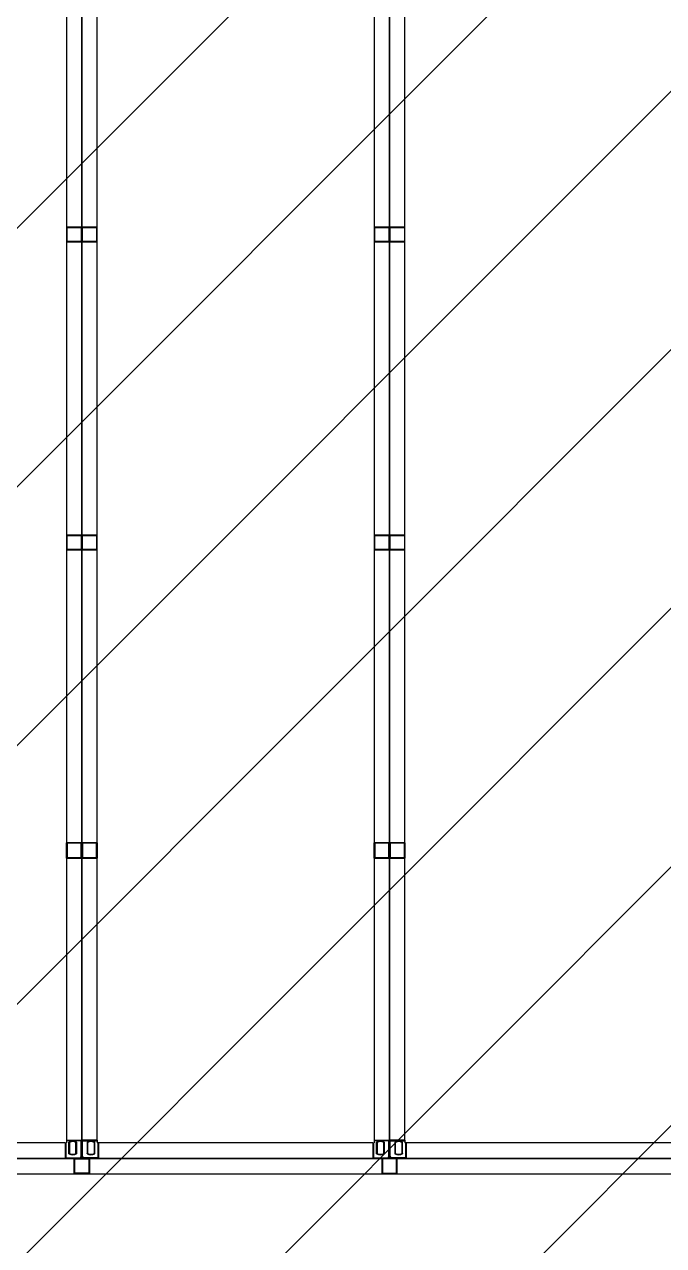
# Model space of a CAD drawing. Header units: millimetres. Extents: x 4080735 to 4152075, y -451436 to -400976.
# Drawn here: x 4147237 to 4147611, y -406378 to -405665 of the extents above; entities that cross this region are included whole.
import ezdxf

# ---------------------------------------------------------------- set-up
doc = ezdxf.new("R2010")
doc.units = ezdxf.units.MM
doc.header["$LTSCALE"] = 60
doc.layers.add('3', color=3, linetype='Continuous')

# ---------------------------------------------------------------- blocks, each defined once
blk = doc.blocks.new('KEY PLAN_NEW')
at = {"color": 253}
for p, q in [((-1106.86, -1135.5), (-1106.86, -1428.38)), ((-1100.86, -1428.38), (-1100.86, -1135.5)), ((-1046.86, -1135.5), (-1046.86, -1428.38)), ((-1040.86, -1428.38), (-1040.86, -1135.5)), ((-1106.86, -1250.44), (-1106.86, -1253.44)), ((-1106.86, -1250.44), (-1103.86, -1250.44)), ((-1106.74, -1253.32), (-1106.74, -1250.56)), ((-1106.74, -1250.56), (-1103.98, -1250.56)), ((-1103.98, -1250.56), (-1103.98, -1253.32)), ((-1103.98, -1250.56), (-1103.98, -1253.32)), ((-1103.86, -1253.44), (-1103.86, -1250.44)), ((-1103.86, -1250.44), (-1103.86, -1253.44)), ((-1103.86, -1250.44), (-1100.86, -1250.44)), ((-1103.74, -1253.32), (-1103.74, -1250.56)), ((-1103.74, -1250.56), (-1100.98, -1250.56)), ((-1100.98, -1250.56), (-1100.98, -1253.32)), ((-1100.98, -1250.56), (-1100.98, -1253.32)), ((-1100.86, -1253.44), (-1100.86, -1250.44)), ((-1046.86, -1250.44), (-1046.86, -1253.44)), ((-1046.86, -1250.44), (-1043.86, -1250.44)), ((-1046.74, -1253.32), (-1046.74, -1250.56)), ((-1046.74, -1250.56), (-1043.98, -1250.56)), ((-1043.98, -1250.56), (-1043.98, -1253.32)), ((-1043.98, -1250.56), (-1043.98, -1253.32)), ((-1043.86, -1253.44), (-1043.86, -1250.44)), ((-1043.86, -1250.44), (-1043.86, -1253.44)), ((-1043.86, -1250.44), (-1040.86, -1250.44)), ((-1043.74, -1253.32), (-1043.74, -1250.56)), ((-1043.74, -1250.56), (-1040.98, -1250.56)), ((-1040.98, -1250.56), (-1040.98, -1253.32)), ((-1040.98, -1250.56), (-1040.98, -1253.32)), ((-1040.86, -1253.44), (-1040.86, -1250.44)), ((-1103.86, -1253.44), (-1106.86, -1253.44)), ((-1103.98, -1253.32), (-1106.74, -1253.32)), ((-1100.86, -1253.44), (-1103.86, -1253.44)), ((-1100.98, -1253.32), (-1103.74, -1253.32)), ((-1043.86, -1253.44), (-1046.86, -1253.44)), ((-1043.98, -1253.32), (-1046.74, -1253.32)), ((-1040.86, -1253.44), (-1043.86, -1253.44)), ((-1040.98, -1253.32), (-1043.74, -1253.32)), ((-1106.86, -1310.44), (-1106.86, -1313.44)), ((-1106.86, -1310.44), (-1103.86, -1310.44)), ((-1106.74, -1313.32), (-1106.74, -1310.56)), ((-1106.74, -1310.56), (-1103.98, -1310.56)), ((-1103.98, -1310.56), (-1103.98, -1313.32)), ((-1103.98, -1310.56), (-1103.98, -1313.32)), ((-1103.86, -1313.44), (-1103.86, -1310.44)), ((-1103.86, -1310.44), (-1103.86, -1313.44)), ((-1103.86, -1310.44), (-1100.86, -1310.44)), ((-1103.74, -1313.32), (-1103.74, -1310.56)), ((-1103.74, -1310.56), (-1100.98, -1310.56)), ((-1100.98, -1310.56), (-1100.98, -1313.32)), ((-1100.98, -1310.56), (-1100.98, -1313.32)), ((-1100.86, -1313.44), (-1100.86, -1310.44)), ((-1046.86, -1310.44), (-1046.86, -1313.44)), ((-1046.86, -1310.44), (-1043.86, -1310.44)), ((-1046.74, -1313.32), (-1046.74, -1310.56)), ((-1046.74, -1310.56), (-1043.98, -1310.56)), ((-1043.98, -1310.56), (-1043.98, -1313.32)), ((-1043.98, -1310.56), (-1043.98, -1313.32)), ((-1043.86, -1313.44), (-1043.86, -1310.44)), ((-1043.86, -1310.44), (-1043.86, -1313.44)), ((-1043.86, -1310.44), (-1040.86, -1310.44)), ((-1043.74, -1313.32), (-1043.74, -1310.56)), ((-1043.74, -1310.56), (-1040.98, -1310.56)), ((-1040.98, -1310.56), (-1040.98, -1313.32)), ((-1040.98, -1310.56), (-1040.98, -1313.32)), ((-1040.86, -1313.44), (-1040.86, -1310.44)), ((-1103.98, -1313.32), (-1106.74, -1313.32)), ((-1100.98, -1313.32), (-1103.74, -1313.32)), ((-1043.98, -1313.32), (-1046.74, -1313.32)), ((-1040.98, -1313.32), (-1043.74, -1313.32)), ((-1103.86, -1313.44), (-1106.86, -1313.44)), ((-1100.86, -1313.44), (-1103.86, -1313.44)), ((-1043.86, -1313.44), (-1046.86, -1313.44)), ((-1040.86, -1313.44), (-1043.86, -1313.44)), ((-1106.86, -1373.44), (-1106.86, -1370.44)), ((-1103.86, -1370.44), (-1106.86, -1370.44)), ((-1103.86, -1370.44), (-1103.86, -1373.44)), ((-1103.86, -1373.44), (-1103.86, -1370.44)), ((-1100.86, -1370.44), (-1103.86, -1370.44)), ((-1100.86, -1370.44), (-1100.86, -1373.44)), ((-1046.86, -1373.44), (-1046.86, -1370.44)), ((-1043.86, -1370.44), (-1046.86, -1370.44)), ((-1043.86, -1370.44), (-1043.86, -1373.44)), ((-1043.86, -1373.44), (-1043.86, -1370.44)), ((-1040.86, -1370.44), (-1043.86, -1370.44)), ((-1040.86, -1370.44), (-1040.86, -1373.44)), ((-1103.98, -1370.56), (-1106.74, -1370.56)), ((-1106.74, -1370.56), (-1106.74, -1373.32)), ((-1103.98, -1373.32), (-1103.98, -1370.56)), ((-1103.98, -1373.32), (-1103.98, -1370.56)), ((-1100.98, -1370.56), (-1103.74, -1370.56)), ((-1103.74, -1370.56), (-1103.74, -1373.32)), ((-1100.98, -1373.32), (-1100.98, -1370.56)), ((-1100.98, -1373.32), (-1100.98, -1370.56)), ((-1043.98, -1370.56), (-1046.74, -1370.56)), ((-1046.74, -1370.56), (-1046.74, -1373.32)), ((-1043.98, -1373.32), (-1043.98, -1370.56)), ((-1043.98, -1373.32), (-1043.98, -1370.56)), ((-1040.98, -1370.56), (-1043.74, -1370.56)), ((-1043.74, -1370.56), (-1043.74, -1373.32)), ((-1040.98, -1373.32), (-1040.98, -1370.56)), ((-1040.98, -1373.32), (-1040.98, -1370.56)), ((-1106.86, -1373.44), (-1103.86, -1373.44)), ((-1106.74, -1373.32), (-1103.98, -1373.32)), ((-1103.86, -1373.44), (-1100.86, -1373.44)), ((-1103.74, -1373.32), (-1100.98, -1373.32)), ((-1046.86, -1373.44), (-1043.86, -1373.44)), ((-1046.74, -1373.32), (-1043.98, -1373.32)), ((-1043.86, -1373.44), (-1040.86, -1373.44)), ((-1043.74, -1373.32), (-1040.98, -1373.32)), ((-1107.1, -1428.94), (-1160.62, -1428.94)), ((-1107.1, -1428.94), (-1106.86, -1428.94)), ((-1106.86, -1428.38), (-1106.86, -1428.94)), ((-1100.86, -1428.38), (-1100.86, -1428.94)), ((-1100.62, -1428.94), (-1100.86, -1428.94)), ((-1047.1, -1428.94), (-1100.62, -1428.94)), ((-1047.1, -1428.94), (-1046.86, -1428.94)), ((-1046.86, -1428.38), (-1046.86, -1428.94)), ((-1040.86, -1428.38), (-1040.86, -1428.94)), ((-1040.62, -1428.94), (-1040.86, -1428.94)), ((-987.1, -1428.94), (-1040.62, -1428.94)), ((-1105.36, -1434.94), (-1105.36, -1431.94)), ((-1102.36, -1431.94), (-1105.36, -1431.94)), ((-1105.24, -1432.06), (-1102.48, -1432.06)), ((-1105.24, -1432.06), (-1102.48, -1432.06)), ((-1105.24, -1434.82), (-1105.24, -1432.06)), ((-1102.48, -1432.06), (-1102.48, -1434.82)), ((-1102.36, -1431.94), (-1102.36, -1434.94)), ((-1045.36, -1431.94), (-1045.36, -1434.94)), ((-1045.36, -1431.94), (-1042.36, -1431.94)), ((-1042.48, -1432.06), (-1045.24, -1432.06)), ((-1042.48, -1432.06), (-1045.24, -1432.06)), ((-1045.24, -1432.06), (-1045.24, -1434.82)), ((-1042.48, -1434.82), (-1042.48, -1432.06)), ((-1042.36, -1434.94), (-1042.36, -1431.94)), ((-1280.3, -1434.94), (-987.42, -1434.94)), ((-1105.36, -1434.94), (-1102.36, -1434.94)), ((-1102.48, -1434.82), (-1105.24, -1434.82)), ((-1042.36, -1434.94), (-1045.36, -1434.94)), ((-1045.24, -1434.82), (-1042.48, -1434.82))]:
    blk.add_line(p, q, dxfattribs=at)
at = {"color": 253, "linetype": 'Continuous'}
for p, q in [((-1107.1, -1428.94), (-1107.1, -1431.94)), ((-1106.98, -1428.94), (-1106.98, -1431.82)), ((-1106.86, -1428.38), (-1103.86, -1428.38)), ((-1103.98, -1428.5), (-1106.86, -1428.5)), ((-1106.4, -1431.04), (-1106.4, -1428.78)), ((-1106.28, -1428.85), (-1106.28, -1430.98)), ((-1105.01, -1430.98), (-1105.01, -1428.85)), ((-1104.89, -1428.78), (-1104.89, -1431.04)), ((-1103.98, -1428.38), (-1103.98, -1428.5)), ((-1103.98, -1428.5), (-1103.86, -1428.5)), ((-1103.98, -1431.53), (-1103.98, -1428.5)), ((-1100.86, -1428.38), (-1103.86, -1428.38)), ((-1103.74, -1428.5), (-1103.86, -1428.5)), ((-1103.74, -1428.38), (-1103.74, -1428.5)), ((-1103.74, -1428.5), (-1100.86, -1428.5)), ((-1103.74, -1431.53), (-1103.74, -1428.5)), ((-1102.84, -1428.78), (-1102.84, -1431.04)), ((-1102.72, -1430.98), (-1102.72, -1428.85)), ((-1101.45, -1428.85), (-1101.45, -1430.98)), ((-1101.33, -1431.04), (-1101.33, -1428.78)), ((-1100.74, -1428.94), (-1100.74, -1431.82)), ((-1100.62, -1428.94), (-1100.62, -1431.94)), ((-1047.1, -1428.94), (-1047.1, -1431.94)), ((-1046.98, -1428.94), (-1046.98, -1431.82)), ((-1046.86, -1428.38), (-1043.86, -1428.38)), ((-1043.98, -1428.5), (-1046.86, -1428.5)), ((-1046.4, -1431.04), (-1046.4, -1428.78)), ((-1046.28, -1428.85), (-1046.28, -1430.98)), ((-1045.01, -1430.98), (-1045.01, -1428.85)), ((-1044.89, -1428.78), (-1044.89, -1431.04)), ((-1043.98, -1428.38), (-1043.98, -1428.5)), ((-1043.98, -1428.5), (-1043.86, -1428.5)), ((-1043.98, -1431.53), (-1043.98, -1428.5)), ((-1040.86, -1428.38), (-1043.86, -1428.38)), ((-1043.74, -1428.5), (-1043.86, -1428.5)), ((-1043.74, -1428.38), (-1043.74, -1428.5)), ((-1043.74, -1428.5), (-1040.86, -1428.5)), ((-1043.74, -1431.53), (-1043.74, -1428.5)), ((-1042.84, -1428.78), (-1042.84, -1431.04)), ((-1042.72, -1430.98), (-1042.72, -1428.85)), ((-1041.45, -1428.85), (-1041.45, -1430.98)), ((-1041.33, -1431.04), (-1041.33, -1428.78)), ((-1040.74, -1428.94), (-1040.74, -1431.82)), ((-1040.62, -1428.94), (-1040.62, -1431.94)), ((-1107.1, -1431.82), (-1106.98, -1431.82)), ((-1106.98, -1431.94), (-1106.98, -1431.82)), ((-1106.98, -1431.82), (-1104.27, -1431.82)), ((-1104.27, -1431.82), (-1104.27, -1431.94)), ((-1103.98, -1431.53), (-1103.86, -1431.53)), ((-1103.98, -1431.82), (-1103.98, -1431.82)), ((-1103.98, -1431.82), (-1103.98, -1431.82)), ((-1103.74, -1431.53), (-1103.86, -1431.53)), ((-1103.74, -1431.82), (-1103.74, -1431.82)), ((-1103.74, -1431.82), (-1103.74, -1431.82)), ((-1103.45, -1431.82), (-1103.45, -1431.94)), ((-1100.74, -1431.82), (-1103.45, -1431.82)), ((-1100.74, -1431.94), (-1100.74, -1431.82)), ((-1100.62, -1431.82), (-1100.74, -1431.82)), ((-1047.1, -1431.82), (-1046.98, -1431.82)), ((-1046.98, -1431.94), (-1046.98, -1431.82)), ((-1046.98, -1431.82), (-1044.27, -1431.82)), ((-1044.27, -1431.82), (-1044.27, -1431.94)), ((-1043.98, -1431.53), (-1043.86, -1431.53)), ((-1043.98, -1431.82), (-1043.98, -1431.82)), ((-1043.98, -1431.82), (-1043.98, -1431.82)), ((-1043.74, -1431.53), (-1043.86, -1431.53)), ((-1043.74, -1431.82), (-1043.74, -1431.82)), ((-1043.74, -1431.82), (-1043.74, -1431.82)), ((-1043.45, -1431.82), (-1043.45, -1431.94)), ((-1040.74, -1431.82), (-1043.45, -1431.82)), ((-1040.74, -1431.94), (-1040.74, -1431.82)), ((-1040.62, -1431.82), (-1040.74, -1431.82))]:
    blk.add_line(p, q, dxfattribs=at)
at = {"color": 253}
for points in [[(-1163.86, -1131.94), (-1103.86, -1131.94), (-1103.86, -1431.94), (-1163.86, -1431.94)], [(-1103.86, -1131.94), (-1043.86, -1131.94), (-1043.86, -1431.94), (-1103.86, -1431.94)], [(-1043.86, -1131.94), (-983.86, -1131.94), (-983.86, -1431.94), (-1043.86, -1431.94)], [(-1283.86, -1491.94), (-1283.86, -1431.94), (-983.86, -1431.94), (-983.86, -1491.94)]]:
    blk.add_lwpolyline(points, close=True, dxfattribs=at)
at = {"color": 253, "linetype": 'Continuous'}
for centre, radius, start, end in [((-1105.64, -1429.91), 1.36, 56.2792, 123.7208), ((-1105.64, -1429.91), 1.24, 59.1964, 120.8036), ((-1103.98, -1428.5), 0.12, 0, 90), ((-1103.74, -1428.5), 0.12, 90, 180), ((-1102.08, -1429.91), 1.36, 56.2792, 123.7208), ((-1102.08, -1429.91), 1.24, 59.1964, 120.8036), ((-1045.64, -1429.91), 1.36, 56.2792, 123.7208), ((-1045.64, -1429.91), 1.24, 59.1964, 120.8036), ((-1043.98, -1428.5), 0.12, 0, 90), ((-1043.74, -1428.5), 0.12, 90, 180), ((-1042.08, -1429.91), 1.36, 56.2792, 123.7208), ((-1042.08, -1429.91), 1.24, 59.1964, 120.8036), ((-1106.98, -1431.82), 0.12, 180, 270), ((-1105.64, -1429.91), 1.36, 236.2792, 303.7208), ((-1105.64, -1429.91), 1.24, 239.1964, 300.8036), ((-1104.27, -1431.53), 0.41, 270, 0), ((-1104.27, -1431.53), 0.29, 270, 0), ((-1103.45, -1431.53), 0.41, 180, 270), ((-1103.45, -1431.53), 0.29, 180, 270), ((-1102.08, -1429.91), 1.36, 236.2792, 303.7208), ((-1102.08, -1429.91), 1.24, 239.1964, 300.8036), ((-1100.74, -1431.82), 0.12, 270, 0), ((-1046.98, -1431.82), 0.12, 180, 270), ((-1045.64, -1429.91), 1.36, 236.2792, 303.7208), ((-1045.64, -1429.91), 1.24, 239.1964, 300.8036), ((-1044.27, -1431.53), 0.41, 270, 0), ((-1044.27, -1431.53), 0.29, 270, 0), ((-1043.45, -1431.53), 0.41, 180, 270), ((-1043.45, -1431.53), 0.29, 180, 270), ((-1042.08, -1429.91), 1.36, 236.2792, 303.7208), ((-1042.08, -1429.91), 1.24, 239.1964, 300.8036), ((-1040.74, -1431.82), 0.12, 270, 0)]:
    blk.add_arc(centre, radius, start, end, dxfattribs=at)
for points, knots in [([(-1106.28, -1428.85), (-1106.28, -1428.85, 46), (-1106.28, -1428.85, 46), (-1106.28, -1428.85, 46), (-1106.28, -1428.85, 46), (-1106.28, -1428.85, 46), (-1106.28, -1428.85, 46), (-1106.28, -1428.85, 46), (-1106.28, -1428.85, 46), (-1106.28, -1428.85, 46), (-1106.28, -1428.84, 46), (-1106.29, -1428.84, 46), (-1106.29, -1428.84, 46), (-1106.29, -1428.84, 46), (-1106.29, -1428.84, 46), (-1106.29, -1428.84, 46), (-1106.3, -1428.84, 46), (-1106.3, -1428.84, 46), (-1106.3, -1428.84, 46), (-1106.3, -1428.84, 46), (-1106.3, -1428.83, 46), (-1106.3, -1428.83, 46), (-1106.31, -1428.83, 46), (-1106.31, -1428.83, 46), (-1106.32, -1428.83, 46), (-1106.32, -1428.83, 46), (-1106.32, -1428.82, 46), (-1106.32, -1428.82, 46), (-1106.32, -1428.82, 46), (-1106.32, -1428.82, 46), (-1106.33, -1428.82, 46), (-1106.33, -1428.82, 46), (-1106.34, -1428.82, 46), (-1106.34, -1428.81, 46), (-1106.35, -1428.81, 46), (-1106.35, -1428.81, 46), (-1106.35, -1428.81, 46), (-1106.35, -1428.81, 46), (-1106.36, -1428.8, 46), (-1106.36, -1428.8, 46), (-1106.36, -1428.8, 46), (-1106.36, -1428.8, 46), (-1106.37, -1428.8, 46), (-1106.37, -1428.8, 46), (-1106.38, -1428.79, 46), (-1106.38, -1428.79, 46), (-1106.39, -1428.79, 46), (-1106.39, -1428.79, 46), (-1106.39, -1428.78, 46), (-1106.39, -1428.78, 46), (-1106.39, -1428.78, 46), (-1106.4, -1428.78, 46), (-1106.4, -1428.78, 46), (-1106.4, -1428.78, 46)], [0, 0, 0, 0, 0.06206, 0.12459, 0.12459, 0.155854, 0.155854, 0.171487, 0.171487, 0.187119, 0.187119, 0.249648, 0.249648, 0.312178, 0.312178, 0.343442, 0.343442, 0.359075, 0.359075, 0.374707, 0.374707, 0.437236, 0.437236, 0.499766, 0.499766, 0.53103, 0.53103, 0.546663, 0.546663, 0.562295, 0.562295, 0.624824, 0.624824, 0.687353, 0.687353, 0.749883, 0.749883, 0.765515, 0.765515, 0.781147, 0.781147, 0.812412, 0.812412, 0.874941, 0.874941, 0.937471, 0.937471, 0.968735, 0.968735, 0.984368, 0.992184, 0.992184, 1, 1, 1, 1]), ([(-1104.89, -1428.78), (-1104.89, -1428.78, 46), (-1104.89, -1428.78, 46), (-1104.89, -1428.78, 46), (-1104.89, -1428.78, 46), (-1104.89, -1428.78, 46), (-1104.89, -1428.79, 46), (-1104.9, -1428.79, 46), (-1104.9, -1428.79, 46), (-1104.91, -1428.79, 46), (-1104.91, -1428.8, 46), (-1104.92, -1428.8, 46), (-1104.92, -1428.8, 46), (-1104.92, -1428.8, 46), (-1104.93, -1428.8, 46), (-1104.93, -1428.8, 46), (-1104.93, -1428.81, 46), (-1104.93, -1428.81, 46), (-1104.93, -1428.81, 46), (-1104.94, -1428.81, 46), (-1104.94, -1428.81, 46), (-1104.95, -1428.82, 46), (-1104.95, -1428.82, 46), (-1104.96, -1428.82, 46), (-1104.96, -1428.82, 46), (-1104.96, -1428.82, 46), (-1104.96, -1428.82, 46), (-1104.96, -1428.82, 46), (-1104.97, -1428.83, 46), (-1104.97, -1428.83, 46), (-1104.97, -1428.83, 46), (-1104.97, -1428.83, 46), (-1104.98, -1428.83, 46), (-1104.98, -1428.83, 46), (-1104.99, -1428.84, 46), (-1104.99, -1428.84, 46), (-1104.99, -1428.84, 46), (-1104.99, -1428.84, 46), (-1104.99, -1428.84, 46), (-1104.99, -1428.84, 46), (-1104.99, -1428.84, 46), (-1104.99, -1428.84, 46), (-1105, -1428.84, 46), (-1105, -1428.84, 46), (-1105, -1428.85, 46), (-1105, -1428.85, 46), (-1105, -1428.85, 46), (-1105, -1428.85, 46), (-1105, -1428.85, 46), (-1105, -1428.85, 46), (-1105.01, -1428.85, 46), (-1105.01, -1428.85, 46), (-1105.01, -1428.85, 46), (-1105.01, -1428.85, 46)], [0, 0, 0, 0, 0.00782, 0.00782, 0.015639, 0.031279, 0.031279, 0.062557, 0.062557, 0.125114, 0.125114, 0.187671, 0.187671, 0.21895, 0.21895, 0.234589, 0.234589, 0.250228, 0.250228, 0.312785, 0.312785, 0.375342, 0.375342, 0.437899, 0.437899, 0.453538, 0.453538, 0.469178, 0.469178, 0.500456, 0.500456, 0.563013, 0.563013, 0.62557, 0.62557, 0.641209, 0.641209, 0.656849, 0.656849, 0.688127, 0.688127, 0.750684, 0.750684, 0.813241, 0.813241, 0.828881, 0.828881, 0.84452, 0.84452, 0.875798, 0.875798, 0.938355, 1, 1, 1, 1]), ([(-1102.84, -1428.78), (-1102.84, -1428.78, 46), (-1102.84, -1428.78, 46), (-1102.83, -1428.78, 46), (-1102.83, -1428.78, 46), (-1102.83, -1428.78, 46), (-1102.83, -1428.79, 46), (-1102.83, -1428.79, 46), (-1102.82, -1428.79, 46), (-1102.82, -1428.79, 46), (-1102.81, -1428.8, 46), (-1102.81, -1428.8, 46), (-1102.8, -1428.8, 46), (-1102.8, -1428.8, 46), (-1102.8, -1428.8, 46), (-1102.8, -1428.8, 46), (-1102.79, -1428.81, 46), (-1102.79, -1428.81, 46), (-1102.79, -1428.81, 46), (-1102.79, -1428.81, 46), (-1102.78, -1428.81, 46), (-1102.78, -1428.82, 46), (-1102.77, -1428.82, 46), (-1102.77, -1428.82, 46), (-1102.76, -1428.82, 46), (-1102.76, -1428.82, 46), (-1102.76, -1428.82, 46), (-1102.76, -1428.82, 46), (-1102.76, -1428.83, 46), (-1102.76, -1428.83, 46), (-1102.75, -1428.83, 46), (-1102.75, -1428.83, 46), (-1102.74, -1428.83, 46), (-1102.74, -1428.83, 46), (-1102.74, -1428.84, 46), (-1102.74, -1428.84, 46), (-1102.74, -1428.84, 46), (-1102.74, -1428.84, 46), (-1102.73, -1428.84, 46), (-1102.73, -1428.84, 46), (-1102.73, -1428.84, 46), (-1102.73, -1428.84, 46), (-1102.73, -1428.84, 46), (-1102.72, -1428.84, 46), (-1102.72, -1428.85, 46), (-1102.72, -1428.85, 46), (-1102.72, -1428.85, 46), (-1102.72, -1428.85, 46), (-1102.72, -1428.85, 46), (-1102.72, -1428.85, 46), (-1102.72, -1428.85, 46), (-1102.72, -1428.85, 46), (-1102.72, -1428.85, 46), (-1102.72, -1428.85, 46)], [0, 0, 0, 0, 0.00782, 0.00782, 0.015639, 0.031279, 0.031279, 0.062557, 0.062557, 0.125114, 0.125114, 0.187671, 0.187671, 0.21895, 0.21895, 0.234589, 0.234589, 0.250228, 0.250228, 0.312785, 0.312785, 0.375342, 0.375342, 0.437899, 0.437899, 0.453538, 0.453538, 0.469178, 0.469178, 0.500456, 0.500456, 0.563013, 0.563013, 0.62557, 0.62557, 0.641209, 0.641209, 0.656849, 0.656849, 0.688127, 0.688127, 0.750684, 0.750684, 0.813241, 0.813241, 0.828881, 0.828881, 0.84452, 0.84452, 0.875798, 0.875798, 0.938355, 1, 1, 1, 1]), ([(-1101.45, -1428.85), (-1101.45, -1428.85, 46), (-1101.45, -1428.85, 46), (-1101.45, -1428.85, 46), (-1101.44, -1428.85, 46), (-1101.44, -1428.85, 46), (-1101.44, -1428.85, 46), (-1101.44, -1428.85, 46), (-1101.44, -1428.85, 46), (-1101.44, -1428.85, 46), (-1101.44, -1428.84, 46), (-1101.44, -1428.84, 46), (-1101.43, -1428.84, 46), (-1101.43, -1428.84, 46), (-1101.43, -1428.84, 46), (-1101.43, -1428.84, 46), (-1101.43, -1428.84, 46), (-1101.43, -1428.84, 46), (-1101.43, -1428.84, 46), (-1101.43, -1428.84, 46), (-1101.42, -1428.83, 46), (-1101.42, -1428.83, 46), (-1101.41, -1428.83, 46), (-1101.41, -1428.83, 46), (-1101.41, -1428.83, 46), (-1101.41, -1428.83, 46), (-1101.4, -1428.82, 46), (-1101.4, -1428.82, 46), (-1101.4, -1428.82, 46), (-1101.4, -1428.82, 46), (-1101.4, -1428.82, 46), (-1101.39, -1428.82, 46), (-1101.39, -1428.82, 46), (-1101.38, -1428.81, 46), (-1101.38, -1428.81, 46), (-1101.37, -1428.81, 46), (-1101.37, -1428.81, 46), (-1101.37, -1428.81, 46), (-1101.37, -1428.8, 46), (-1101.37, -1428.8, 46), (-1101.36, -1428.8, 46), (-1101.36, -1428.8, 46), (-1101.36, -1428.8, 46), (-1101.35, -1428.8, 46), (-1101.35, -1428.79, 46), (-1101.34, -1428.79, 46), (-1101.34, -1428.79, 46), (-1101.33, -1428.79, 46), (-1101.33, -1428.78, 46), (-1101.33, -1428.78, 46), (-1101.33, -1428.78, 46), (-1101.33, -1428.78, 46), (-1101.33, -1428.78, 46), (-1101.33, -1428.78, 46)], [0, 0, 0, 0, 0.06206, 0.12459, 0.12459, 0.155854, 0.155854, 0.171487, 0.171487, 0.187119, 0.187119, 0.249648, 0.249648, 0.312178, 0.312178, 0.343442, 0.343442, 0.359075, 0.359075, 0.374707, 0.374707, 0.437236, 0.437236, 0.499766, 0.499766, 0.53103, 0.53103, 0.546663, 0.546663, 0.562295, 0.562295, 0.624824, 0.624824, 0.687353, 0.687353, 0.749883, 0.749883, 0.765515, 0.765515, 0.781147, 0.781147, 0.812412, 0.812412, 0.874941, 0.874941, 0.937471, 0.937471, 0.968735, 0.968735, 0.984368, 0.992184, 0.992184, 1, 1, 1, 1]), ([(-1046.28, -1428.85), (-1046.28, -1428.85, 46), (-1046.28, -1428.85, 46), (-1046.28, -1428.85, 46), (-1046.28, -1428.85, 46), (-1046.28, -1428.85, 46), (-1046.28, -1428.85, 46), (-1046.28, -1428.85, 46), (-1046.28, -1428.85, 46), (-1046.28, -1428.85, 46), (-1046.28, -1428.84, 46), (-1046.29, -1428.84, 46), (-1046.29, -1428.84, 46), (-1046.29, -1428.84, 46), (-1046.29, -1428.84, 46), (-1046.29, -1428.84, 46), (-1046.3, -1428.84, 46), (-1046.3, -1428.84, 46), (-1046.3, -1428.84, 46), (-1046.3, -1428.84, 46), (-1046.3, -1428.83, 46), (-1046.3, -1428.83, 46), (-1046.31, -1428.83, 46), (-1046.31, -1428.83, 46), (-1046.32, -1428.83, 46), (-1046.32, -1428.83, 46), (-1046.32, -1428.82, 46), (-1046.32, -1428.82, 46), (-1046.32, -1428.82, 46), (-1046.32, -1428.82, 46), (-1046.33, -1428.82, 46), (-1046.33, -1428.82, 46), (-1046.34, -1428.82, 46), (-1046.34, -1428.81, 46), (-1046.35, -1428.81, 46), (-1046.35, -1428.81, 46), (-1046.35, -1428.81, 46), (-1046.35, -1428.81, 46), (-1046.36, -1428.8, 46), (-1046.36, -1428.8, 46), (-1046.36, -1428.8, 46), (-1046.36, -1428.8, 46), (-1046.37, -1428.8, 46), (-1046.37, -1428.8, 46), (-1046.38, -1428.79, 46), (-1046.38, -1428.79, 46), (-1046.39, -1428.79, 46), (-1046.39, -1428.79, 46), (-1046.39, -1428.78, 46), (-1046.39, -1428.78, 46), (-1046.39, -1428.78, 46), (-1046.4, -1428.78, 46), (-1046.4, -1428.78, 46), (-1046.4, -1428.78, 46)], [0, 0, 0, 0, 0.06206, 0.12459, 0.12459, 0.155854, 0.155854, 0.171487, 0.171487, 0.187119, 0.187119, 0.249648, 0.249648, 0.312178, 0.312178, 0.343442, 0.343442, 0.359075, 0.359075, 0.374707, 0.374707, 0.437236, 0.437236, 0.499766, 0.499766, 0.53103, 0.53103, 0.546663, 0.546663, 0.562295, 0.562295, 0.624824, 0.624824, 0.687353, 0.687353, 0.749883, 0.749883, 0.765515, 0.765515, 0.781147, 0.781147, 0.812412, 0.812412, 0.874941, 0.874941, 0.937471, 0.937471, 0.968735, 0.968735, 0.984368, 0.992184, 0.992184, 1, 1, 1, 1]), ([(-1044.89, -1428.78), (-1044.89, -1428.78, 46), (-1044.89, -1428.78, 46), (-1044.89, -1428.78, 46), (-1044.89, -1428.78, 46), (-1044.89, -1428.78, 46), (-1044.89, -1428.79, 46), (-1044.9, -1428.79, 46), (-1044.9, -1428.79, 46), (-1044.91, -1428.79, 46), (-1044.91, -1428.8, 46), (-1044.92, -1428.8, 46), (-1044.92, -1428.8, 46), (-1044.92, -1428.8, 46), (-1044.93, -1428.8, 46), (-1044.93, -1428.8, 46), (-1044.93, -1428.81, 46), (-1044.93, -1428.81, 46), (-1044.93, -1428.81, 46), (-1044.94, -1428.81, 46), (-1044.94, -1428.81, 46), (-1044.95, -1428.82, 46), (-1044.95, -1428.82, 46), (-1044.96, -1428.82, 46), (-1044.96, -1428.82, 46), (-1044.96, -1428.82, 46), (-1044.96, -1428.82, 46), (-1044.96, -1428.82, 46), (-1044.97, -1428.83, 46), (-1044.97, -1428.83, 46), (-1044.97, -1428.83, 46), (-1044.97, -1428.83, 46), (-1044.98, -1428.83, 46), (-1044.98, -1428.83, 46), (-1044.99, -1428.84, 46), (-1044.99, -1428.84, 46), (-1044.99, -1428.84, 46), (-1044.99, -1428.84, 46), (-1044.99, -1428.84, 46), (-1044.99, -1428.84, 46), (-1044.99, -1428.84, 46), (-1044.99, -1428.84, 46), (-1045, -1428.84, 46), (-1045, -1428.84, 46), (-1045, -1428.85, 46), (-1045, -1428.85, 46), (-1045, -1428.85, 46), (-1045, -1428.85, 46), (-1045, -1428.85, 46), (-1045, -1428.85, 46), (-1045.01, -1428.85, 46), (-1045.01, -1428.85, 46), (-1045.01, -1428.85, 46), (-1045.01, -1428.85, 46)], [0, 0, 0, 0, 0.00782, 0.00782, 0.015639, 0.031279, 0.031279, 0.062557, 0.062557, 0.125114, 0.125114, 0.187671, 0.187671, 0.21895, 0.21895, 0.234589, 0.234589, 0.250228, 0.250228, 0.312785, 0.312785, 0.375342, 0.375342, 0.437899, 0.437899, 0.453538, 0.453538, 0.469178, 0.469178, 0.500456, 0.500456, 0.563013, 0.563013, 0.62557, 0.62557, 0.641209, 0.641209, 0.656849, 0.656849, 0.688127, 0.688127, 0.750684, 0.750684, 0.813241, 0.813241, 0.828881, 0.828881, 0.84452, 0.84452, 0.875798, 0.875798, 0.938355, 1, 1, 1, 1]), ([(-1042.84, -1428.78), (-1042.84, -1428.78, 46), (-1042.84, -1428.78, 46), (-1042.83, -1428.78, 46), (-1042.83, -1428.78, 46), (-1042.83, -1428.78, 46), (-1042.83, -1428.79, 46), (-1042.83, -1428.79, 46), (-1042.82, -1428.79, 46), (-1042.82, -1428.79, 46), (-1042.81, -1428.8, 46), (-1042.81, -1428.8, 46), (-1042.8, -1428.8, 46), (-1042.8, -1428.8, 46), (-1042.8, -1428.8, 46), (-1042.8, -1428.8, 46), (-1042.79, -1428.81, 46), (-1042.79, -1428.81, 46), (-1042.79, -1428.81, 46), (-1042.79, -1428.81, 46), (-1042.78, -1428.81, 46), (-1042.78, -1428.82, 46), (-1042.77, -1428.82, 46), (-1042.77, -1428.82, 46), (-1042.76, -1428.82, 46), (-1042.76, -1428.82, 46), (-1042.76, -1428.82, 46), (-1042.76, -1428.82, 46), (-1042.76, -1428.83, 46), (-1042.76, -1428.83, 46), (-1042.75, -1428.83, 46), (-1042.75, -1428.83, 46), (-1042.74, -1428.83, 46), (-1042.74, -1428.83, 46), (-1042.74, -1428.84, 46), (-1042.74, -1428.84, 46), (-1042.74, -1428.84, 46), (-1042.74, -1428.84, 46), (-1042.73, -1428.84, 46), (-1042.73, -1428.84, 46), (-1042.73, -1428.84, 46), (-1042.73, -1428.84, 46), (-1042.73, -1428.84, 46), (-1042.72, -1428.84, 46), (-1042.72, -1428.85, 46), (-1042.72, -1428.85, 46), (-1042.72, -1428.85, 46), (-1042.72, -1428.85, 46), (-1042.72, -1428.85, 46), (-1042.72, -1428.85, 46), (-1042.72, -1428.85, 46), (-1042.72, -1428.85, 46), (-1042.72, -1428.85, 46), (-1042.72, -1428.85, 46)], [0, 0, 0, 0, 0.00782, 0.00782, 0.015639, 0.031279, 0.031279, 0.062557, 0.062557, 0.125114, 0.125114, 0.187671, 0.187671, 0.21895, 0.21895, 0.234589, 0.234589, 0.250228, 0.250228, 0.312785, 0.312785, 0.375342, 0.375342, 0.437899, 0.437899, 0.453538, 0.453538, 0.469178, 0.469178, 0.500456, 0.500456, 0.563013, 0.563013, 0.62557, 0.62557, 0.641209, 0.641209, 0.656849, 0.656849, 0.688127, 0.688127, 0.750684, 0.750684, 0.813241, 0.813241, 0.828881, 0.828881, 0.84452, 0.84452, 0.875798, 0.875798, 0.938355, 1, 1, 1, 1]), ([(-1041.45, -1428.85), (-1041.45, -1428.85, 46), (-1041.45, -1428.85, 46), (-1041.45, -1428.85, 46), (-1041.44, -1428.85, 46), (-1041.44, -1428.85, 46), (-1041.44, -1428.85, 46), (-1041.44, -1428.85, 46), (-1041.44, -1428.85, 46), (-1041.44, -1428.85, 46), (-1041.44, -1428.84, 46), (-1041.44, -1428.84, 46), (-1041.43, -1428.84, 46), (-1041.43, -1428.84, 46), (-1041.43, -1428.84, 46), (-1041.43, -1428.84, 46), (-1041.43, -1428.84, 46), (-1041.43, -1428.84, 46), (-1041.43, -1428.84, 46), (-1041.43, -1428.84, 46), (-1041.42, -1428.83, 46), (-1041.42, -1428.83, 46), (-1041.41, -1428.83, 46), (-1041.41, -1428.83, 46), (-1041.41, -1428.83, 46), (-1041.41, -1428.83, 46), (-1041.4, -1428.82, 46), (-1041.4, -1428.82, 46), (-1041.4, -1428.82, 46), (-1041.4, -1428.82, 46), (-1041.4, -1428.82, 46), (-1041.39, -1428.82, 46), (-1041.39, -1428.82, 46), (-1041.38, -1428.81, 46), (-1041.38, -1428.81, 46), (-1041.37, -1428.81, 46), (-1041.37, -1428.81, 46), (-1041.37, -1428.81, 46), (-1041.37, -1428.8, 46), (-1041.37, -1428.8, 46), (-1041.36, -1428.8, 46), (-1041.36, -1428.8, 46), (-1041.36, -1428.8, 46), (-1041.35, -1428.8, 46), (-1041.35, -1428.79, 46), (-1041.34, -1428.79, 46), (-1041.34, -1428.79, 46), (-1041.33, -1428.79, 46), (-1041.33, -1428.78, 46), (-1041.33, -1428.78, 46), (-1041.33, -1428.78, 46), (-1041.33, -1428.78, 46), (-1041.33, -1428.78, 46), (-1041.33, -1428.78, 46)], [0, 0, 0, 0, 0.06206, 0.12459, 0.12459, 0.155854, 0.155854, 0.171487, 0.171487, 0.187119, 0.187119, 0.249648, 0.249648, 0.312178, 0.312178, 0.343442, 0.343442, 0.359075, 0.359075, 0.374707, 0.374707, 0.437236, 0.437236, 0.499766, 0.499766, 0.53103, 0.53103, 0.546663, 0.546663, 0.562295, 0.562295, 0.624824, 0.624824, 0.687353, 0.687353, 0.749883, 0.749883, 0.765515, 0.765515, 0.781147, 0.781147, 0.812412, 0.812412, 0.874941, 0.874941, 0.937471, 0.937471, 0.968735, 0.968735, 0.984368, 0.992184, 0.992184, 1, 1, 1, 1]), ([(-1106.28, -1430.98), (-1106.28, -1430.98, 46), (-1106.28, -1430.98, 46), (-1106.28, -1430.98, 46), (-1106.28, -1430.98, 46), (-1106.28, -1430.98, 46), (-1106.28, -1430.98, 46), (-1106.28, -1430.98, 46), (-1106.28, -1430.98, 46), (-1106.28, -1430.98, 46), (-1106.28, -1430.98, 46), (-1106.29, -1430.98, 46), (-1106.29, -1430.99, 46), (-1106.29, -1430.99, 46), (-1106.29, -1430.99, 46), (-1106.29, -1430.99, 46), (-1106.3, -1430.99, 46), (-1106.3, -1430.99, 46), (-1106.3, -1430.99, 46), (-1106.3, -1430.99, 46), (-1106.3, -1430.99, 46), (-1106.3, -1430.99, 46), (-1106.31, -1431, 46), (-1106.31, -1431, 46), (-1106.32, -1431, 46), (-1106.32, -1431, 46), (-1106.32, -1431, 46), (-1106.32, -1431, 46), (-1106.32, -1431, 46), (-1106.32, -1431, 46), (-1106.33, -1431.01, 46), (-1106.33, -1431.01, 46), (-1106.34, -1431.01, 46), (-1106.34, -1431.01, 46), (-1106.35, -1431.02, 46), (-1106.35, -1431.02, 46), (-1106.35, -1431.02, 46), (-1106.35, -1431.02, 46), (-1106.36, -1431.02, 46), (-1106.36, -1431.02, 46), (-1106.36, -1431.03, 46), (-1106.36, -1431.03, 46), (-1106.37, -1431.03, 46), (-1106.37, -1431.03, 46), (-1106.38, -1431.03, 46), (-1106.38, -1431.04, 46), (-1106.39, -1431.04, 46), (-1106.39, -1431.04, 46), (-1106.39, -1431.04, 46), (-1106.39, -1431.04, 46), (-1106.39, -1431.04, 46), (-1106.4, -1431.04, 46), (-1106.4, -1431.04, 46), (-1106.4, -1431.04, 46)], [0, 0, 0, 0, 0.06206, 0.12459, 0.12459, 0.155854, 0.155854, 0.171487, 0.171487, 0.187119, 0.187119, 0.249648, 0.249648, 0.312178, 0.312178, 0.343442, 0.343442, 0.359075, 0.359075, 0.374707, 0.374707, 0.437236, 0.437236, 0.499766, 0.499766, 0.53103, 0.53103, 0.546663, 0.546663, 0.562295, 0.562295, 0.624824, 0.624824, 0.687353, 0.687353, 0.749883, 0.749883, 0.765515, 0.765515, 0.781147, 0.781147, 0.812412, 0.812412, 0.874941, 0.874941, 0.937471, 0.937471, 0.968735, 0.968735, 0.984368, 0.992184, 0.992184, 1, 1, 1, 1]), ([(-1104.89, -1431.04), (-1104.89, -1431.04, 46), (-1104.89, -1431.04, 46), (-1104.89, -1431.04, 46), (-1104.89, -1431.04, 46), (-1104.89, -1431.04, 46), (-1104.89, -1431.04, 46), (-1104.9, -1431.04, 46), (-1104.9, -1431.04, 46), (-1104.91, -1431.03, 46), (-1104.91, -1431.03, 46), (-1104.92, -1431.03, 46), (-1104.92, -1431.03, 46), (-1104.92, -1431.03, 46), (-1104.93, -1431.02, 46), (-1104.93, -1431.02, 46), (-1104.93, -1431.02, 46), (-1104.93, -1431.02, 46), (-1104.93, -1431.02, 46), (-1104.94, -1431.02, 46), (-1104.94, -1431.01, 46), (-1104.95, -1431.01, 46), (-1104.95, -1431.01, 46), (-1104.96, -1431.01, 46), (-1104.96, -1431, 46), (-1104.96, -1431, 46), (-1104.96, -1431, 46), (-1104.96, -1431, 46), (-1104.97, -1431, 46), (-1104.97, -1431, 46), (-1104.97, -1431, 46), (-1104.97, -1431, 46), (-1104.98, -1430.99, 46), (-1104.98, -1430.99, 46), (-1104.99, -1430.99, 46), (-1104.99, -1430.99, 46), (-1104.99, -1430.99, 46), (-1104.99, -1430.99, 46), (-1104.99, -1430.99, 46), (-1104.99, -1430.99, 46), (-1104.99, -1430.99, 46), (-1104.99, -1430.99, 46), (-1105, -1430.98, 46), (-1105, -1430.98, 46), (-1105, -1430.98, 46), (-1105, -1430.98, 46), (-1105, -1430.98, 46), (-1105, -1430.98, 46), (-1105, -1430.98, 46), (-1105, -1430.98, 46), (-1105.01, -1430.98, 46), (-1105.01, -1430.98, 46), (-1105.01, -1430.98, 46), (-1105.01, -1430.98, 46)], [0, 0, 0, 0, 0.00782, 0.00782, 0.015639, 0.031279, 0.031279, 0.062557, 0.062557, 0.125114, 0.125114, 0.187671, 0.187671, 0.21895, 0.21895, 0.234589, 0.234589, 0.250228, 0.250228, 0.312785, 0.312785, 0.375342, 0.375342, 0.437899, 0.437899, 0.453538, 0.453538, 0.469178, 0.469178, 0.500456, 0.500456, 0.563013, 0.563013, 0.62557, 0.62557, 0.641209, 0.641209, 0.656849, 0.656849, 0.688127, 0.688127, 0.750684, 0.750684, 0.813241, 0.813241, 0.828881, 0.828881, 0.84452, 0.84452, 0.875798, 0.875798, 0.938355, 1, 1, 1, 1]), ([(-1102.84, -1431.04), (-1102.84, -1431.04, 46), (-1102.84, -1431.04, 46), (-1102.83, -1431.04, 46), (-1102.83, -1431.04, 46), (-1102.83, -1431.04, 46), (-1102.83, -1431.04, 46), (-1102.83, -1431.04, 46), (-1102.82, -1431.04, 46), (-1102.82, -1431.03, 46), (-1102.81, -1431.03, 46), (-1102.81, -1431.03, 46), (-1102.8, -1431.03, 46), (-1102.8, -1431.03, 46), (-1102.8, -1431.02, 46), (-1102.8, -1431.02, 46), (-1102.79, -1431.02, 46), (-1102.79, -1431.02, 46), (-1102.79, -1431.02, 46), (-1102.79, -1431.02, 46), (-1102.78, -1431.01, 46), (-1102.78, -1431.01, 46), (-1102.77, -1431.01, 46), (-1102.77, -1431.01, 46), (-1102.76, -1431, 46), (-1102.76, -1431, 46), (-1102.76, -1431, 46), (-1102.76, -1431, 46), (-1102.76, -1431, 46), (-1102.76, -1431, 46), (-1102.75, -1431, 46), (-1102.75, -1431, 46), (-1102.74, -1430.99, 46), (-1102.74, -1430.99, 46), (-1102.74, -1430.99, 46), (-1102.74, -1430.99, 46), (-1102.74, -1430.99, 46), (-1102.74, -1430.99, 46), (-1102.73, -1430.99, 46), (-1102.73, -1430.99, 46), (-1102.73, -1430.99, 46), (-1102.73, -1430.99, 46), (-1102.73, -1430.98, 46), (-1102.72, -1430.98, 46), (-1102.72, -1430.98, 46), (-1102.72, -1430.98, 46), (-1102.72, -1430.98, 46), (-1102.72, -1430.98, 46), (-1102.72, -1430.98, 46), (-1102.72, -1430.98, 46), (-1102.72, -1430.98, 46), (-1102.72, -1430.98, 46), (-1102.72, -1430.98, 46), (-1102.72, -1430.98, 46)], [0, 0, 0, 0, 0.00782, 0.00782, 0.015639, 0.031279, 0.031279, 0.062557, 0.062557, 0.125114, 0.125114, 0.187671, 0.187671, 0.21895, 0.21895, 0.234589, 0.234589, 0.250228, 0.250228, 0.312785, 0.312785, 0.375342, 0.375342, 0.437899, 0.437899, 0.453538, 0.453538, 0.469178, 0.469178, 0.500456, 0.500456, 0.563013, 0.563013, 0.62557, 0.62557, 0.641209, 0.641209, 0.656849, 0.656849, 0.688127, 0.688127, 0.750684, 0.750684, 0.813241, 0.813241, 0.828881, 0.828881, 0.84452, 0.84452, 0.875798, 0.875798, 0.938355, 1, 1, 1, 1]), ([(-1101.45, -1430.98), (-1101.45, -1430.98, 46), (-1101.45, -1430.98, 46), (-1101.45, -1430.98, 46), (-1101.44, -1430.98, 46), (-1101.44, -1430.98, 46), (-1101.44, -1430.98, 46), (-1101.44, -1430.98, 46), (-1101.44, -1430.98, 46), (-1101.44, -1430.98, 46), (-1101.44, -1430.98, 46), (-1101.44, -1430.98, 46), (-1101.43, -1430.99, 46), (-1101.43, -1430.99, 46), (-1101.43, -1430.99, 46), (-1101.43, -1430.99, 46), (-1101.43, -1430.99, 46), (-1101.43, -1430.99, 46), (-1101.43, -1430.99, 46), (-1101.43, -1430.99, 46), (-1101.42, -1430.99, 46), (-1101.42, -1430.99, 46), (-1101.41, -1431, 46), (-1101.41, -1431, 46), (-1101.41, -1431, 46), (-1101.41, -1431, 46), (-1101.4, -1431, 46), (-1101.4, -1431, 46), (-1101.4, -1431, 46), (-1101.4, -1431, 46), (-1101.4, -1431.01, 46), (-1101.39, -1431.01, 46), (-1101.39, -1431.01, 46), (-1101.38, -1431.01, 46), (-1101.38, -1431.02, 46), (-1101.37, -1431.02, 46), (-1101.37, -1431.02, 46), (-1101.37, -1431.02, 46), (-1101.37, -1431.02, 46), (-1101.37, -1431.02, 46), (-1101.36, -1431.03, 46), (-1101.36, -1431.03, 46), (-1101.36, -1431.03, 46), (-1101.35, -1431.03, 46), (-1101.35, -1431.03, 46), (-1101.34, -1431.04, 46), (-1101.34, -1431.04, 46), (-1101.33, -1431.04, 46), (-1101.33, -1431.04, 46), (-1101.33, -1431.04, 46), (-1101.33, -1431.04, 46), (-1101.33, -1431.04, 46), (-1101.33, -1431.04, 46), (-1101.33, -1431.04, 46)], [0, 0, 0, 0, 0.06206, 0.12459, 0.12459, 0.155854, 0.155854, 0.171487, 0.171487, 0.187119, 0.187119, 0.249648, 0.249648, 0.312178, 0.312178, 0.343442, 0.343442, 0.359075, 0.359075, 0.374707, 0.374707, 0.437236, 0.437236, 0.499766, 0.499766, 0.53103, 0.53103, 0.546663, 0.546663, 0.562295, 0.562295, 0.624824, 0.624824, 0.687353, 0.687353, 0.749883, 0.749883, 0.765515, 0.765515, 0.781147, 0.781147, 0.812412, 0.812412, 0.874941, 0.874941, 0.937471, 0.937471, 0.968735, 0.968735, 0.984368, 0.992184, 0.992184, 1, 1, 1, 1]), ([(-1046.28, -1430.98), (-1046.28, -1430.98, 46), (-1046.28, -1430.98, 46), (-1046.28, -1430.98, 46), (-1046.28, -1430.98, 46), (-1046.28, -1430.98, 46), (-1046.28, -1430.98, 46), (-1046.28, -1430.98, 46), (-1046.28, -1430.98, 46), (-1046.28, -1430.98, 46), (-1046.28, -1430.98, 46), (-1046.29, -1430.98, 46), (-1046.29, -1430.99, 46), (-1046.29, -1430.99, 46), (-1046.29, -1430.99, 46), (-1046.29, -1430.99, 46), (-1046.3, -1430.99, 46), (-1046.3, -1430.99, 46), (-1046.3, -1430.99, 46), (-1046.3, -1430.99, 46), (-1046.3, -1430.99, 46), (-1046.3, -1430.99, 46), (-1046.31, -1431, 46), (-1046.31, -1431, 46), (-1046.32, -1431, 46), (-1046.32, -1431, 46), (-1046.32, -1431, 46), (-1046.32, -1431, 46), (-1046.32, -1431, 46), (-1046.32, -1431, 46), (-1046.33, -1431.01, 46), (-1046.33, -1431.01, 46), (-1046.34, -1431.01, 46), (-1046.34, -1431.01, 46), (-1046.35, -1431.02, 46), (-1046.35, -1431.02, 46), (-1046.35, -1431.02, 46), (-1046.35, -1431.02, 46), (-1046.36, -1431.02, 46), (-1046.36, -1431.02, 46), (-1046.36, -1431.03, 46), (-1046.36, -1431.03, 46), (-1046.37, -1431.03, 46), (-1046.37, -1431.03, 46), (-1046.38, -1431.03, 46), (-1046.38, -1431.04, 46), (-1046.39, -1431.04, 46), (-1046.39, -1431.04, 46), (-1046.39, -1431.04, 46), (-1046.39, -1431.04, 46), (-1046.39, -1431.04, 46), (-1046.4, -1431.04, 46), (-1046.4, -1431.04, 46), (-1046.4, -1431.04, 46)], [0, 0, 0, 0, 0.06206, 0.12459, 0.12459, 0.155854, 0.155854, 0.171487, 0.171487, 0.187119, 0.187119, 0.249648, 0.249648, 0.312178, 0.312178, 0.343442, 0.343442, 0.359075, 0.359075, 0.374707, 0.374707, 0.437236, 0.437236, 0.499766, 0.499766, 0.53103, 0.53103, 0.546663, 0.546663, 0.562295, 0.562295, 0.624824, 0.624824, 0.687353, 0.687353, 0.749883, 0.749883, 0.765515, 0.765515, 0.781147, 0.781147, 0.812412, 0.812412, 0.874941, 0.874941, 0.937471, 0.937471, 0.968735, 0.968735, 0.984368, 0.992184, 0.992184, 1, 1, 1, 1]), ([(-1044.89, -1431.04), (-1044.89, -1431.04, 46), (-1044.89, -1431.04, 46), (-1044.89, -1431.04, 46), (-1044.89, -1431.04, 46), (-1044.89, -1431.04, 46), (-1044.89, -1431.04, 46), (-1044.9, -1431.04, 46), (-1044.9, -1431.04, 46), (-1044.91, -1431.03, 46), (-1044.91, -1431.03, 46), (-1044.92, -1431.03, 46), (-1044.92, -1431.03, 46), (-1044.92, -1431.03, 46), (-1044.93, -1431.02, 46), (-1044.93, -1431.02, 46), (-1044.93, -1431.02, 46), (-1044.93, -1431.02, 46), (-1044.93, -1431.02, 46), (-1044.94, -1431.02, 46), (-1044.94, -1431.01, 46), (-1044.95, -1431.01, 46), (-1044.95, -1431.01, 46), (-1044.96, -1431.01, 46), (-1044.96, -1431, 46), (-1044.96, -1431, 46), (-1044.96, -1431, 46), (-1044.96, -1431, 46), (-1044.97, -1431, 46), (-1044.97, -1431, 46), (-1044.97, -1431, 46), (-1044.97, -1431, 46), (-1044.98, -1430.99, 46), (-1044.98, -1430.99, 46), (-1044.99, -1430.99, 46), (-1044.99, -1430.99, 46), (-1044.99, -1430.99, 46), (-1044.99, -1430.99, 46), (-1044.99, -1430.99, 46), (-1044.99, -1430.99, 46), (-1044.99, -1430.99, 46), (-1044.99, -1430.99, 46), (-1045, -1430.98, 46), (-1045, -1430.98, 46), (-1045, -1430.98, 46), (-1045, -1430.98, 46), (-1045, -1430.98, 46), (-1045, -1430.98, 46), (-1045, -1430.98, 46), (-1045, -1430.98, 46), (-1045.01, -1430.98, 46), (-1045.01, -1430.98, 46), (-1045.01, -1430.98, 46), (-1045.01, -1430.98, 46)], [0, 0, 0, 0, 0.00782, 0.00782, 0.015639, 0.031279, 0.031279, 0.062557, 0.062557, 0.125114, 0.125114, 0.187671, 0.187671, 0.21895, 0.21895, 0.234589, 0.234589, 0.250228, 0.250228, 0.312785, 0.312785, 0.375342, 0.375342, 0.437899, 0.437899, 0.453538, 0.453538, 0.469178, 0.469178, 0.500456, 0.500456, 0.563013, 0.563013, 0.62557, 0.62557, 0.641209, 0.641209, 0.656849, 0.656849, 0.688127, 0.688127, 0.750684, 0.750684, 0.813241, 0.813241, 0.828881, 0.828881, 0.84452, 0.84452, 0.875798, 0.875798, 0.938355, 1, 1, 1, 1]), ([(-1042.84, -1431.04), (-1042.84, -1431.04, 46), (-1042.84, -1431.04, 46), (-1042.83, -1431.04, 46), (-1042.83, -1431.04, 46), (-1042.83, -1431.04, 46), (-1042.83, -1431.04, 46), (-1042.83, -1431.04, 46), (-1042.82, -1431.04, 46), (-1042.82, -1431.03, 46), (-1042.81, -1431.03, 46), (-1042.81, -1431.03, 46), (-1042.8, -1431.03, 46), (-1042.8, -1431.03, 46), (-1042.8, -1431.02, 46), (-1042.8, -1431.02, 46), (-1042.79, -1431.02, 46), (-1042.79, -1431.02, 46), (-1042.79, -1431.02, 46), (-1042.79, -1431.02, 46), (-1042.78, -1431.01, 46), (-1042.78, -1431.01, 46), (-1042.77, -1431.01, 46), (-1042.77, -1431.01, 46), (-1042.76, -1431, 46), (-1042.76, -1431, 46), (-1042.76, -1431, 46), (-1042.76, -1431, 46), (-1042.76, -1431, 46), (-1042.76, -1431, 46), (-1042.75, -1431, 46), (-1042.75, -1431, 46), (-1042.74, -1430.99, 46), (-1042.74, -1430.99, 46), (-1042.74, -1430.99, 46), (-1042.74, -1430.99, 46), (-1042.74, -1430.99, 46), (-1042.74, -1430.99, 46), (-1042.73, -1430.99, 46), (-1042.73, -1430.99, 46), (-1042.73, -1430.99, 46), (-1042.73, -1430.99, 46), (-1042.73, -1430.98, 46), (-1042.72, -1430.98, 46), (-1042.72, -1430.98, 46), (-1042.72, -1430.98, 46), (-1042.72, -1430.98, 46), (-1042.72, -1430.98, 46), (-1042.72, -1430.98, 46), (-1042.72, -1430.98, 46), (-1042.72, -1430.98, 46), (-1042.72, -1430.98, 46), (-1042.72, -1430.98, 46), (-1042.72, -1430.98, 46)], [0, 0, 0, 0, 0.00782, 0.00782, 0.015639, 0.031279, 0.031279, 0.062557, 0.062557, 0.125114, 0.125114, 0.187671, 0.187671, 0.21895, 0.21895, 0.234589, 0.234589, 0.250228, 0.250228, 0.312785, 0.312785, 0.375342, 0.375342, 0.437899, 0.437899, 0.453538, 0.453538, 0.469178, 0.469178, 0.500456, 0.500456, 0.563013, 0.563013, 0.62557, 0.62557, 0.641209, 0.641209, 0.656849, 0.656849, 0.688127, 0.688127, 0.750684, 0.750684, 0.813241, 0.813241, 0.828881, 0.828881, 0.84452, 0.84452, 0.875798, 0.875798, 0.938355, 1, 1, 1, 1]), ([(-1041.45, -1430.98), (-1041.45, -1430.98, 46), (-1041.45, -1430.98, 46), (-1041.45, -1430.98, 46), (-1041.44, -1430.98, 46), (-1041.44, -1430.98, 46), (-1041.44, -1430.98, 46), (-1041.44, -1430.98, 46), (-1041.44, -1430.98, 46), (-1041.44, -1430.98, 46), (-1041.44, -1430.98, 46), (-1041.44, -1430.98, 46), (-1041.43, -1430.99, 46), (-1041.43, -1430.99, 46), (-1041.43, -1430.99, 46), (-1041.43, -1430.99, 46), (-1041.43, -1430.99, 46), (-1041.43, -1430.99, 46), (-1041.43, -1430.99, 46), (-1041.43, -1430.99, 46), (-1041.42, -1430.99, 46), (-1041.42, -1430.99, 46), (-1041.41, -1431, 46), (-1041.41, -1431, 46), (-1041.41, -1431, 46), (-1041.41, -1431, 46), (-1041.4, -1431, 46), (-1041.4, -1431, 46), (-1041.4, -1431, 46), (-1041.4, -1431, 46), (-1041.4, -1431.01, 46), (-1041.39, -1431.01, 46), (-1041.39, -1431.01, 46), (-1041.38, -1431.01, 46), (-1041.38, -1431.02, 46), (-1041.37, -1431.02, 46), (-1041.37, -1431.02, 46), (-1041.37, -1431.02, 46), (-1041.37, -1431.02, 46), (-1041.37, -1431.02, 46), (-1041.36, -1431.03, 46), (-1041.36, -1431.03, 46), (-1041.36, -1431.03, 46), (-1041.35, -1431.03, 46), (-1041.35, -1431.03, 46), (-1041.34, -1431.04, 46), (-1041.34, -1431.04, 46), (-1041.33, -1431.04, 46), (-1041.33, -1431.04, 46), (-1041.33, -1431.04, 46), (-1041.33, -1431.04, 46), (-1041.33, -1431.04, 46), (-1041.33, -1431.04, 46), (-1041.33, -1431.04, 46)], [0, 0, 0, 0, 0.06206, 0.12459, 0.12459, 0.155854, 0.155854, 0.171487, 0.171487, 0.187119, 0.187119, 0.249648, 0.249648, 0.312178, 0.312178, 0.343442, 0.343442, 0.359075, 0.359075, 0.374707, 0.374707, 0.437236, 0.437236, 0.499766, 0.499766, 0.53103, 0.53103, 0.546663, 0.546663, 0.562295, 0.562295, 0.624824, 0.624824, 0.687353, 0.687353, 0.749883, 0.749883, 0.765515, 0.765515, 0.781147, 0.781147, 0.812412, 0.812412, 0.874941, 0.874941, 0.937471, 0.937471, 0.968735, 0.968735, 0.984368, 0.992184, 0.992184, 1, 1, 1, 1])]:
    blk.add_open_spline(points, degree=3, knots=knots, dxfattribs=at)

msp = doc.modelspace()

# ---------------------------------------------------------------- hatches: boundary and pattern name
at = {"layer": '3'}
h = msp.add_hatch(dxfattribs=at)
h.set_pattern_fill('ANSI31', color=256, scale=855.36)
h.set_pattern_definition([(45, (-65702.36, -13536.25), (-75.603857, 75.603857), [])])
h.paths.add_polyline_path([(4145910.29, -405867.36), (4146090.29, -405867.36), (4146090.29, -405507.36), (4146630.29, -405507.36), (4146630.29, -405327.36), (4147730.29, -405327.36), (4147730.29, -405449.76), (4148570.65, -405449.76), (4148570.65, -406047.36), (4148630.29, -406047.36), (4148630.29, -407507.36), (4147379.29, -407507.36), (4147379.29, -407511.86), (4147370.29, -407511.86), (4147370.29, -407687.36), (4146810.29, -407687.36), (4146810.29, -407327.36), (4146450.29, -407327.36), (4146450.29, -406967.36), (4146090.29, -406967.36), (4146090.29, -406607.36), (4145550.29, -406607.36), (4145550.29, -406227.36), (4145910.29, -406227.36)])

# ---------------------------------------------------------------- block references
at = {"xscale": 3, "yscale": 3, "zscale": 3}
msp.add_blockref('KEY PLAN_NEW', (4150581.88, -402031.53), dxfattribs=at)

doc.saveas('drawing.dxf')
